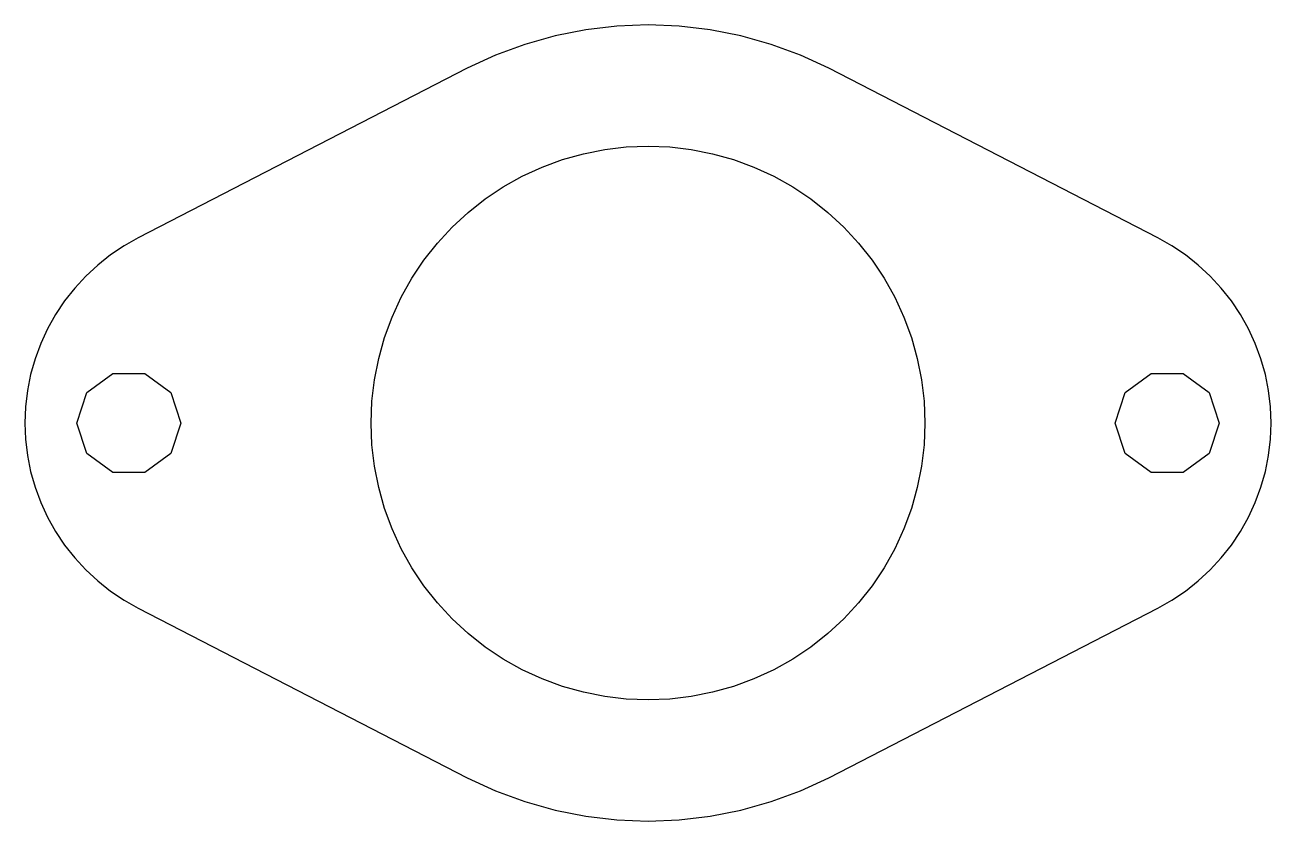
# Model space of a CAD drawing. Header units: metres. Extents: x -18 to 18, y -11.5 to 11.5.
import ezdxf

# ---------------------------------------------------------------- set-up
doc = ezdxf.new("R2010")
doc.units = ezdxf.units.M

msp = doc.modelspace()

# ---------------------------------------------------------------- linework, layer by layer
for p, q in [((-2.68462, 11.1823), (-3.55368, 10.9371)), ((-1.799, 11.3584), (-2.68462, 11.1823)), ((-0.902267, 11.4645), (-1.799, 11.3584)), ((0, 11.5), (-0.902267, 11.4645)), ((0.902267, 11.4645), (0, 11.5)), ((1.799, 11.3584), (0.902267, 11.4645)), ((2.68462, 11.1823), (1.799, 11.3584)), ((3.55368, 10.9371), (2.68462, 11.1823)), ((-3.55368, 10.9371), (-4.40085, 10.6246)), ((4.40085, 10.6246), (3.55368, 10.9371)), ((-4.40085, 10.6246), (-5.22089, 10.2466)), ((5.22089, 10.2466), (4.40085, 10.6246)), ((-5.22089, 10.2466), (-14.7239, 5.34604)), ((14.7239, 5.34604), (5.22089, 10.2466)), ((-1.25146, 7.9015), (-0.62767, 7.97533)), ((-0.62767, 7.97533), (0, 8)), ((0, 8), (0.62767, 7.97533)), ((0.62767, 7.97533), (1.25146, 7.9015)), ((-3.06146, 7.39102), (-2.47212, 7.60844)), ((-2.47212, 7.60844), (-1.86755, 7.77895)), ((-1.86755, 7.77895), (-1.25146, 7.9015)), ((1.25146, 7.9015), (1.86755, 7.77895)), ((1.86755, 7.77895), (2.47212, 7.60844)), ((2.47212, 7.60844), (3.06146, 7.39102)), ((-3.63191, 7.12805), (-3.06146, 7.39102)), ((3.06146, 7.39102), (3.63191, 7.12805)), ((-4.17998, 6.82112), (-3.63191, 7.12805)), ((3.63191, 7.12805), (4.17998, 6.82112)), ((-4.70227, 6.47212), (-4.17998, 6.82112)), ((4.17998, 6.82112), (4.70227, 6.47212)), ((-5.19557, 6.08324), (-4.70227, 6.47212)), ((4.70227, 6.47212), (5.19557, 6.08324)), ((-5.65685, 5.65685), (-5.19557, 6.08324)), ((5.19557, 6.08324), (5.65685, 5.65685)), ((-6.08324, 5.19557), (-5.65685, 5.65685)), ((5.65685, 5.65685), (6.08324, 5.19557)), ((-15.135, 5.11583), (-15.5267, 4.8541)), ((-14.7239, 5.34604), (-15.135, 5.11583)), ((-6.47212, 4.70227), (-6.08324, 5.19557)), ((6.08324, 5.19557), (6.47212, 4.70227)), ((15.135, 5.11583), (14.7239, 5.34604)), ((15.5267, 4.8541), (15.135, 5.11583)), ((-15.5267, 4.8541), (-15.8967, 4.56242)), ((-6.82112, 4.17998), (-6.47212, 4.70227)), ((6.47212, 4.70227), (6.82112, 4.17998)), ((15.8967, 4.56242), (15.5267, 4.8541)), ((-15.8967, 4.56242), (-16.2426, 4.24263)), ((16.2426, 4.24263), (15.8967, 4.56242)), ((-16.2426, 4.24263), (-16.5624, 3.89668)), ((-7.12805, 3.63191), (-6.82112, 4.17998)), ((6.82112, 4.17998), (7.12805, 3.63191)), ((16.5624, 3.89668), (16.2426, 4.24263)), ((-16.5624, 3.89668), (-16.8541, 3.5267)), ((-7.39102, 3.06146), (-7.12805, 3.63191)), ((7.12805, 3.63191), (7.39102, 3.06146)), ((16.8541, 3.5267), (16.5624, 3.89668)), ((-16.8541, 3.5267), (-17.1158, 3.13498)), ((17.1158, 3.13498), (16.8541, 3.5267)), ((-17.1158, 3.13498), (-17.346, 2.72394)), ((-7.60844, 2.47212), (-7.39102, 3.06146)), ((7.39102, 3.06146), (7.60844, 2.47212)), ((17.346, 2.72394), (17.1158, 3.13498)), ((-17.346, 2.72394), (-17.5433, 2.2961)), ((17.5433, 2.2961), (17.346, 2.72394)), ((-17.5433, 2.2961), (-17.7063, 1.8541)), ((-7.77895, 1.86755), (-7.60844, 2.47212)), ((7.60844, 2.47212), (7.77895, 1.86755)), ((17.7063, 1.8541), (17.5433, 2.2961)), ((-17.7063, 1.8541), (-17.8342, 1.40067)), ((-7.9015, 1.25146), (-7.77895, 1.86755)), ((7.77895, 1.86755), (7.9015, 1.25146)), ((17.8342, 1.40067), (17.7063, 1.8541)), ((-17.8342, 1.40067), (-17.9261, 0.938599)), ((-16.2135, 0.881668), (-15.4635, 1.42657)), ((-15.4635, 1.42657), (-14.5365, 1.42657)), ((-14.5365, 1.42657), (-13.7865, 0.881668)), ((-7.97533, 0.62767), (-7.9015, 1.25146)), ((7.9015, 1.25146), (7.97533, 0.62767)), ((13.7865, 0.881668), (14.5365, 1.42657)), ((14.5365, 1.42657), (15.4635, 1.42657)), ((15.4635, 1.42657), (16.2135, 0.881668)), ((17.9261, 0.938599), (17.8342, 1.40067)), ((-17.9261, 0.938599), (-17.9815, 0.470749)), ((-16.5, 0), (-16.2135, 0.881668)), ((-13.7865, 0.881668), (-13.5, 0)), ((13.5, 0), (13.7865, 0.881668)), ((16.2135, 0.881668), (16.5, 0)), ((17.9815, 0.470749), (17.9261, 0.938599)), ((-17.9815, 0.470749), (-18, 0)), ((-8, 0), (-7.97533, 0.62767)), ((7.97533, 0.62767), (8, 0)), ((18, 0), (17.9815, 0.470749)), ((-18, 0), (-17.9815, -0.470749)), ((-16.2135, -0.881668), (-16.5, 0)), ((-13.5, 0), (-13.7865, -0.881668)), ((-7.97533, -0.62767), (-8, 0)), ((8, 0), (7.97533, -0.62767)), ((13.7865, -0.881668), (13.5, 0)), ((16.5, 0), (16.2135, -0.881668)), ((17.9815, -0.470749), (18, 0)), ((-17.9815, -0.470749), (-17.9261, -0.938599)), ((-7.9015, -1.25146), (-7.97533, -0.62767)), ((7.97533, -0.62767), (7.9015, -1.25146)), ((17.9261, -0.938599), (17.9815, -0.470749)), ((-17.9261, -0.938599), (-17.8342, -1.40067)), ((-15.4635, -1.42657), (-16.2135, -0.881668)), ((-13.7865, -0.881668), (-14.5365, -1.42657)), ((14.5365, -1.42657), (13.7865, -0.881668)), ((16.2135, -0.881668), (15.4635, -1.42657)), ((17.8342, -1.40067), (17.9261, -0.938599)), ((-17.8342, -1.40067), (-17.7063, -1.8541)), ((-14.5365, -1.42657), (-15.4635, -1.42657)), ((-7.77895, -1.86755), (-7.9015, -1.25146)), ((7.9015, -1.25146), (7.77895, -1.86755)), ((15.4635, -1.42657), (14.5365, -1.42657)), ((17.7063, -1.8541), (17.8342, -1.40067)), ((-17.7063, -1.8541), (-17.5433, -2.2961)), ((-7.60844, -2.47212), (-7.77895, -1.86755)), ((7.77895, -1.86755), (7.60844, -2.47212)), ((17.5433, -2.2961), (17.7063, -1.8541)), ((-17.5433, -2.2961), (-17.346, -2.72394)), ((-7.39102, -3.06146), (-7.60844, -2.47212)), ((7.60844, -2.47212), (7.39102, -3.06146)), ((17.346, -2.72394), (17.5433, -2.2961)), ((-17.346, -2.72394), (-17.1158, -3.13498)), ((17.1158, -3.13498), (17.346, -2.72394)), ((-17.1158, -3.13498), (-16.8541, -3.5267)), ((-7.12805, -3.63191), (-7.39102, -3.06146)), ((7.39102, -3.06146), (7.12805, -3.63191)), ((16.8541, -3.5267), (17.1158, -3.13498)), ((-16.8541, -3.5267), (-16.5624, -3.89668)), ((16.5624, -3.89668), (16.8541, -3.5267)), ((-16.5624, -3.89668), (-16.2426, -4.24263)), ((-6.82112, -4.17998), (-7.12805, -3.63191)), ((7.12805, -3.63191), (6.82112, -4.17998)), ((16.2426, -4.24263), (16.5624, -3.89668)), ((-16.2426, -4.24263), (-15.8967, -4.56242)), ((-6.47212, -4.70227), (-6.82112, -4.17998)), ((6.82112, -4.17998), (6.47212, -4.70227)), ((15.8967, -4.56242), (16.2426, -4.24263)), ((-15.8967, -4.56242), (-15.5267, -4.8541)), ((15.5267, -4.8541), (15.8967, -4.56242)), ((-15.5267, -4.8541), (-15.135, -5.11583)), ((-6.08324, -5.19557), (-6.47212, -4.70227)), ((6.47212, -4.70227), (6.08324, -5.19557)), ((15.135, -5.11583), (15.5267, -4.8541)), ((-15.135, -5.11583), (-14.7239, -5.34604)), ((-14.7239, -5.34604), (-5.22089, -10.2466)), ((-5.65685, -5.65685), (-6.08324, -5.19557)), ((5.22089, -10.2466), (14.7239, -5.34604)), ((6.08324, -5.19557), (5.65685, -5.65685)), ((14.7239, -5.34604), (15.135, -5.11583)), ((-5.19557, -6.08324), (-5.65685, -5.65685)), ((5.65685, -5.65685), (5.19557, -6.08324)), ((-4.70227, -6.47212), (-5.19557, -6.08324)), ((5.19557, -6.08324), (4.70227, -6.47212)), ((-4.17998, -6.82112), (-4.70227, -6.47212)), ((4.70227, -6.47212), (4.17998, -6.82112)), ((-3.63191, -7.12805), (-4.17998, -6.82112)), ((4.17998, -6.82112), (3.63191, -7.12805)), ((-3.06146, -7.39102), (-3.63191, -7.12805)), ((3.63191, -7.12805), (3.06146, -7.39102)), ((-2.47212, -7.60844), (-3.06146, -7.39102)), ((3.06146, -7.39102), (2.47212, -7.60844)), ((-1.86755, -7.77895), (-2.47212, -7.60844)), ((-1.25146, -7.9015), (-1.86755, -7.77895)), ((-0.62767, -7.97533), (-1.25146, -7.9015)), ((1.25146, -7.9015), (0.62767, -7.97533)), ((1.86755, -7.77895), (1.25146, -7.9015)), ((2.47212, -7.60844), (1.86755, -7.77895)), ((0, -8), (-0.62767, -7.97533)), ((0.62767, -7.97533), (0, -8)), ((-5.22089, -10.2466), (-4.40085, -10.6246)), ((4.40085, -10.6246), (5.22089, -10.2466)), ((-4.40085, -10.6246), (-3.55368, -10.9371)), ((3.55368, -10.9371), (4.40085, -10.6246)), ((-3.55368, -10.9371), (-2.68462, -11.1823)), ((2.68462, -11.1823), (3.55368, -10.9371)), ((-2.68462, -11.1823), (-1.799, -11.3584)), ((-1.799, -11.3584), (-0.902267, -11.4645)), ((-0.902267, -11.4645), (0, -11.5)), ((0, -11.5), (0.902267, -11.4645)), ((0.902267, -11.4645), (1.799, -11.3584)), ((1.799, -11.3584), (2.68462, -11.1823))]:
    msp.add_line(p, q)

doc.saveas('drawing.dxf')
